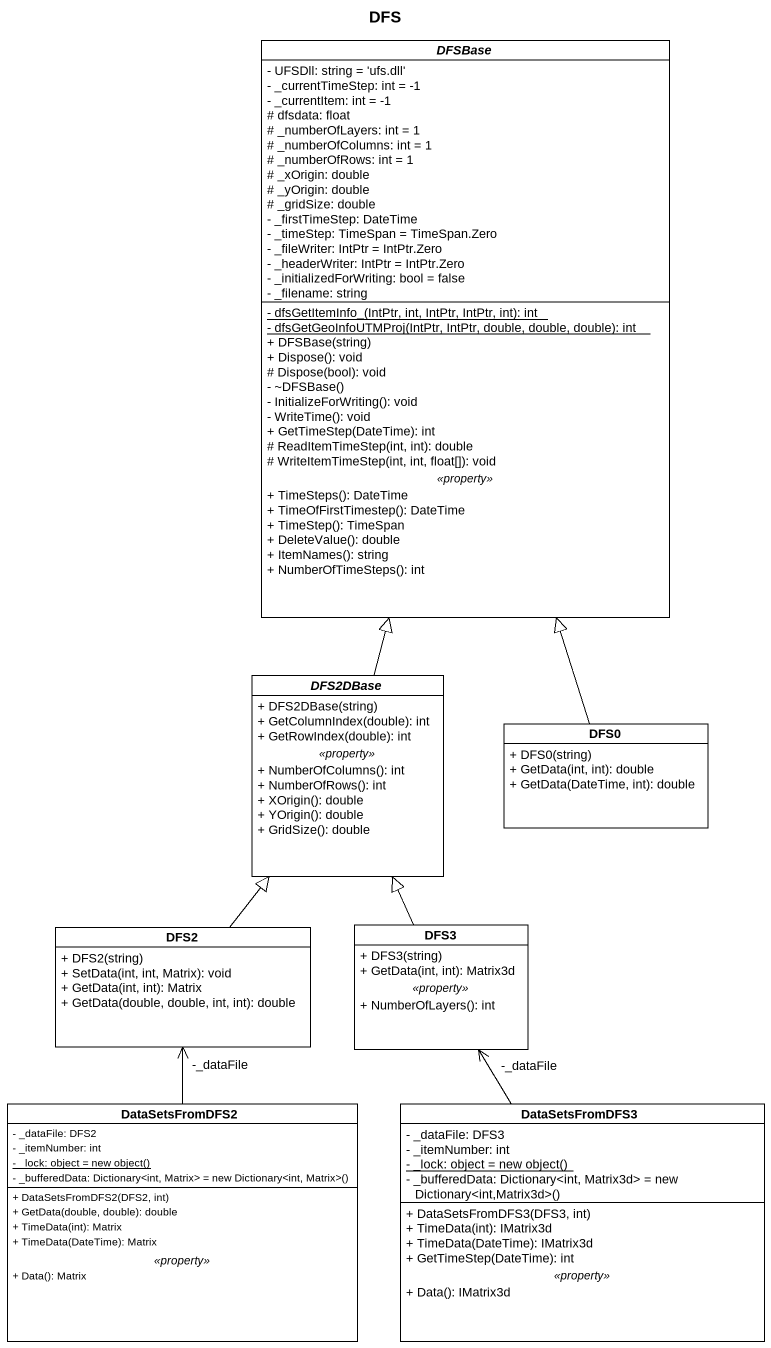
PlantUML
@startuml
title DFS
hide circle
hide empty members
skinparam classAttributeIconSize 0
abstract class DFSBase {
  - UFSDll: string = 'ufs.dll'
  - _currentTimeStep: int = -1
  - _currentItem: int = -1
  # dfsdata: float
  # _numberOfLayers: int = 1
  # _numberOfColumns: int = 1
  # _numberOfRows: int = 1
  # _xOrigin: double
  # _yOrigin: double
  # _gridSize: double
  - _firstTimeStep: DateTime
  - _timeStep: TimeSpan = TimeSpan.Zero
  - _fileWriter: IntPtr = IntPtr.Zero
  - _headerWriter: IntPtr = IntPtr.Zero
  - _initializedForWriting: bool = false
  - _filename: string
  --
  {static} - dfsGetItemInfo_(IntPtr, int, IntPtr, IntPtr, int): int
  {static} - dfsGetGeoInfoUTMProj(IntPtr, IntPtr, double, double, double): int
  + DFSBase(string)
  + Dispose(): void
  # Dispose(bool): void
  - ~DFSBase()
  - InitializeForWriting(): void
  - WriteTime(): void
  + GetTimeStep(DateTime): int
  # ReadItemTimeStep(int, int): double
  # WriteItemTimeStep(int, int, float[]): void
  .. <<property>> ..
  + TimeSteps(): DateTime
  + TimeOfFirstTimestep(): DateTime
  + TimeStep(): TimeSpan
  + DeleteValue(): double
  + ItemNames(): string
  + NumberOfTimeSteps(): int
}
abstract class DFS2DBase {
  + DFS2DBase(string)
  + GetColumnIndex(double): int
  + GetRowIndex(double): int
  .. <<property>> ..
  + NumberOfColumns(): int
  + NumberOfRows(): int
  + XOrigin(): double
  + YOrigin(): double
  + GridSize(): double
}
class DFS0 {
  + DFS0(string)
  + GetData(int, int): double
  + GetData(DateTime, int): double
}
class DFS3 {
  + DFS3(string)
  + GetData(int, int): Matrix3d
  .. <<property>> ..
  + NumberOfLayers(): int
}
class DFS2 {
  + DFS2(string)
  + SetData(int, int, Matrix): void
  + GetData(int, int): Matrix
  + GetData(double, double, int, int): double
}
class DataSetsFromDFS2 {
  - _dataFile: DFS2
  - _itemNumber: int
  {static} {field} - _lock: object = new object()
  {field} - _bufferedData: Dictionary<int, Matrix> = new Dictionary<int, Matrix>()
  --
  + DataSetsFromDFS2(DFS2, int)
  + GetData(double, double): double
  + TimeData(int): Matrix
  + TimeData(DateTime): Matrix
  .. <<property>> ..
  + Data(): Matrix
}
class DataSetsFromDFS3 {
  - _dataFile: DFS3
  - _itemNumber: int
  {static} {field} - _lock: object = new object()
  {field} - _bufferedData: Dictionary<int, Matrix3d> = new Dictionary<int,Matrix3d>()
  --
  + DataSetsFromDFS3(DFS3, int)
  + TimeData(int): IMatrix3d
  + TimeData(DateTime): IMatrix3d
  + GetTimeStep(DateTime): int
  .. <<property>> ..
  + Data(): IMatrix3d
}
DFS2DBase -up-|> DFSBase
DFS0 -up-|> DFSBase
DFS3 -up-|> DFS2DBase
DFS2 -up-|> DFS2DBase
DataSetsFromDFS2 -up-> "-_dataFile" DFS2
DataSetsFromDFS3 -up-> "-_dataFile" DFS3
@enduml
